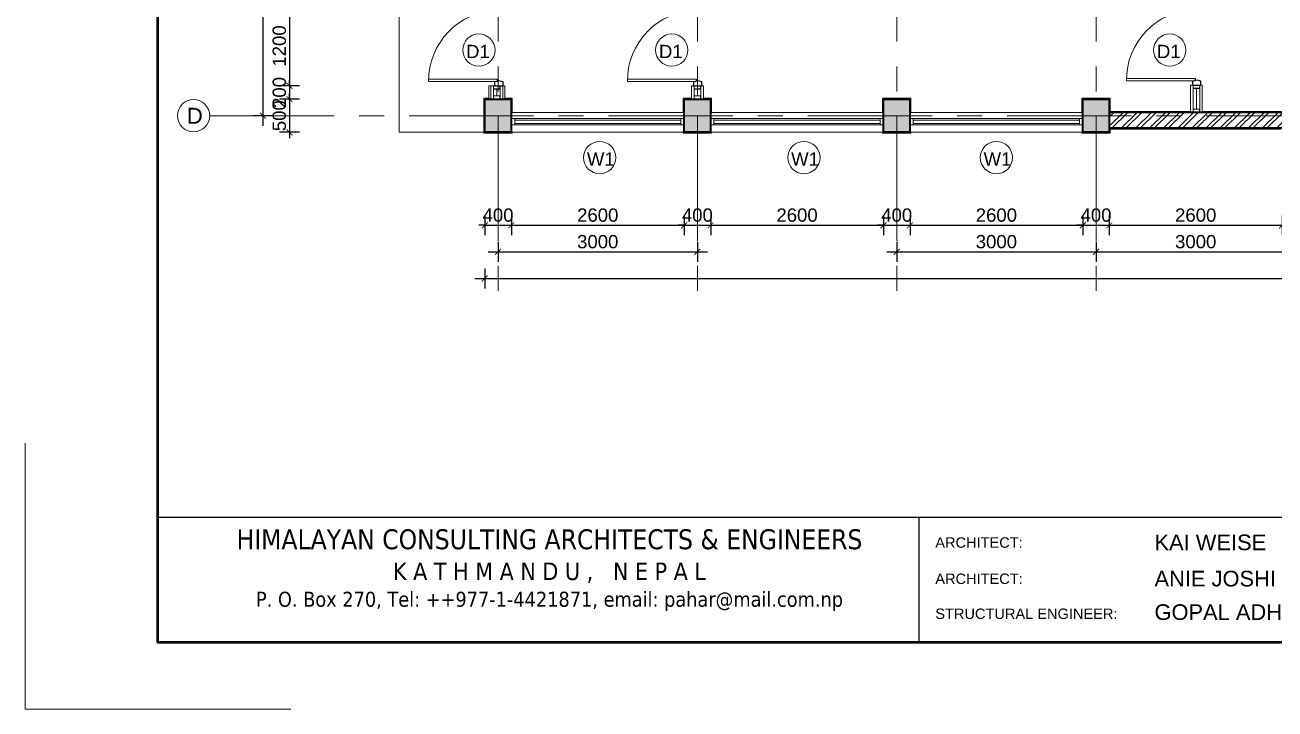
# Model space of a CAD drawing. Header units: inches. Extents: x 527934 to 2134587, y -408734 to 227304.
# Drawn here: x 1394942 to 1413755, y -168836 to -158539 of the extents above; entities that cross this region are included whole.
import ezdxf

# ---------------------------------------------------------------- set-up
doc = ezdxf.new("R2010")
doc.units = ezdxf.units.IN
doc.header["$MEASUREMENT"] = 0
doc.linetypes.add('CENTER', pattern=[2, 1.25, -0.25, 0.25, -0.25])
for name, color, linetype, lineweight in [('centre line', 1, 'CENTER', 9), ('dim', 253, 'Continuous', 9), ('door', 77, 'Continuous', 13), ('hatch', 250, 'Continuous', 5), ('hatch - general', 252, 'Continuous', 5), ('hatch 2', 251, 'Continuous', 5), ('metal', 40, 'Continuous', 18), ('partition wall', 5, 'Continuous', 20), ('plaster line', 253, 'Continuous', 5), ('plinth', 5, 'Continuous', 9), ('sill', 253, 'Continuous', 13), ('text', 7, 'Continuous', 13), ('TITLE THICK', 7, 'Continuous', 50), ('TITLE THIN', 7, 'Continuous', 25), ('wall - brick', 30, 'Continuous', 35), ('window', 1, 'Continuous', 15)]:
    doc.layers.add(name, color=color, linetype=linetype, lineweight=lineweight)
doc.layers.add('paper', color=4, linetype='Continuous', lineweight=0, plot=False)
doc.styles.get("Standard").update_dxf_attribs({"font": 'arial.ttf'})
doc.styles.add('style1', font='arial.ttf')
doc.linetypes.add('BATTING', pattern='A,0.0001,-0.1,[134,ltypeshp.shx,S=0.1,R=0,X=-0.1,Y=0],-0.2,[134,ltypeshp.shx,S=0.1,R=180,X=0.1,Y=0],-0.1', length=0.4001)
doc.dimstyles.new('dim 100', dxfattribs={"dimtxt": 200, "dimasz": 90, "dimexe": 150, "dimexo": 150, "dimgap": 50, "dimtad": 1, "dimdec": 0, "dimzin": 0, "dimdsep": 46, "dimtxsty": 'Standard', "dimblk": 'ARCHTICK', "dimcen": 100, "dimdle": 150, "dimazin": 0, "dimtfac": 1, "dimtdec": 0, "dimtix": 1, "dimtmove": 2, "dimatfit": 3, "dimfxl": 150, "dimfxlon": 1, "dimtolj": 1, "dimtzin": 0, "dimarcsym": 0})

# ---------------------------------------------------------------- blocks, each defined once
blk = doc.blocks.new('door 1')
at = {"layer": 'door', "lineweight": 25}
for p, q in [((1761262, -142071), (1761366, -142071)), ((1761262, -142124), (1761262, -142071)), ((1761333, -142134), (1761366, -142124)), ((1761366, -142124), (1761366, -142071)), ((1761262, -143019), (1761262, -143071)), ((1761262, -143071), (1761366, -143071)), ((1761296, -142990), (1761296, -143019)), ((1761333, -143009), (1761366, -143019)), ((1761366, -143019), (1761366, -143071))]:
    blk.add_line(p, q, dxfattribs=at)
at = {"layer": 'door'}
for p, q in [((1761262, -142124), (1761296, -142124)), ((1761296, -142124), (1761296, -142134)), ((1761333, -142134), (1761296, -142134)), ((1761296, -142990), (1760435, -142990)), ((1761296, -143019), (1760435, -143019)), ((1761333, -143009), (1761296, -143009))]:
    blk.add_line(p, q, dxfattribs=at)
blk.add_arc((1761320, -143009), 885, 91.5672, 180.6496, dxfattribs=at)
blk = doc.blocks.new('WINDOW 1')
at = {"layer": 'window'}
for p, q in [((2122082, -84476), (2124682, -84476)), ((2122082, -84576), (2124682, -84576)), ((2122132, -84476), (2122132, -84576)), ((2122132, -84501), (2124632, -84501)), ((2122132, -84551), (2124632, -84551))]:
    blk.add_line(p, q, dxfattribs=at)
at = {"layer": 'window', "ltscale": 400}
blk.add_line((2124632, -84576), (2124632, -84476), dxfattribs=at)
blk = doc.blocks.new('2X4')
at = {"layer": 'hatch 2'}
h = blk.add_hatch(dxfattribs=at)
h.set_pattern_fill('ANSI31', color=256, scale=20)
h.set_pattern_definition([(45, (0, 0), (-1.767766953, 1.767766953), [])])
h.paths.add_polyline_path([(5938822, -146997), (5938776, -146997, 0.414214), (5938774, -146999), (5938774, -147047), (5938777, -147047), (5938777, -147000), (5938821, -147000), (5938821, -147047), (5938824, -147047), (5938824, -146999, 0.414214)])
h.paths.add_polyline_path([(5938777, -147047), (5938774, -147047), (5938774, -147095, 0.414214), (5938776, -147097), (5938822, -147097, 0.414218), (5938824, -147095), (5938824, -147047), (5938821, -147047), (5938821, -147094), (5938777, -147094)])
at = {"layer": 'metal'}
blk.add_lwpolyline([(5938776, -147097), (5938822, -147097, 0.414214), (5938824, -147095), (5938824, -146999, 0.414214), (5938822, -146997), (5938776, -146997, 0.414214), (5938774, -146999), (5938774, -147095, 0.414214)], format="xyb", close=True, dxfattribs=at)
blk.add_lwpolyline([(5938777, -147094), (5938821, -147094), (5938821, -147000), (5938777, -147000)], close=True, dxfattribs=at)
blk = doc.blocks.new('_ArchTick')
at = {"color": 0, "linetype": 'ByBlock', "const_width": 0.15}
blk.add_lwpolyline([(-0.5, -0.5), (0.5, 0.5)], dxfattribs=at)
blk = doc.blocks.new('*D2975')
at = {"layer": 'Defpoints', "color": 0, "ltscale": 400}
for p in [(1401862, -160155), (1433262, -160155), (1433262, -162355)]:
    blk.add_point(p, dxfattribs=at)
at = {"layer": 'dim', "color": 0, "lineweight": -2, "ltscale": 400}
for p, q in [((1401712, -162355), (1433412, -162355)), ((1401862, -162205), (1401862, -162505)), ((1433262, -162205), (1433262, -162505))]:
    blk.add_line(p, q, dxfattribs=at)
at = {"layer": 'dim', "color": 0, "lineweight": -2, "ltscale": 400, "xscale": 90, "yscale": 90, "zscale": 90, "rotation": 180}
blk.add_blockref('_ArchTick', (1401862, -162355), dxfattribs=at)
at = {"layer": 'dim', "color": 0, "lineweight": -2, "ltscale": 400, "xscale": 90, "yscale": 90, "zscale": 90}
blk.add_blockref('_ArchTick', (1433262, -162355), dxfattribs=at)
at = {"layer": 'dim', "color": 0, "ltscale": 400, "insert": (1417562, -162202), "char_height": 200, "attachment_point": 5}
blk.add_mtext('\\A1;31400', dxfattribs=at)
blk = doc.blocks.new('*D2976')
at = {"layer": 'Defpoints', "color": 0, "ltscale": 400}
for p in [(1402062, -160155), (1405062, -160155), (1405062, -161955)]:
    blk.add_point(p, dxfattribs=at)
at = {"layer": 'dim', "color": 0, "lineweight": -2, "ltscale": 400}
for p, q in [((1401912, -161955), (1405212, -161955)), ((1402062, -161805), (1402062, -162105)), ((1405062, -161805), (1405062, -162105))]:
    blk.add_line(p, q, dxfattribs=at)
at = {"layer": 'dim', "color": 0, "lineweight": -2, "ltscale": 400, "xscale": 90, "yscale": 90, "zscale": 90, "rotation": 180}
blk.add_blockref('_ArchTick', (1402062, -161955), dxfattribs=at)
at = {"layer": 'dim', "color": 0, "lineweight": -2, "ltscale": 400, "xscale": 90, "yscale": 90, "zscale": 90}
blk.add_blockref('_ArchTick', (1405062, -161955), dxfattribs=at)
at = {"layer": 'dim', "color": 0, "ltscale": 400, "insert": (1403562, -161802), "char_height": 200, "attachment_point": 5}
blk.add_mtext('\\A1;3000', dxfattribs=at)
blk = doc.blocks.new('*D2977')
at = {"layer": 'Defpoints', "color": 0, "ltscale": 400}
for p in [(1408062, -160155), (1411062, -160155), (1411062, -161955)]:
    blk.add_point(p, dxfattribs=at)
at = {"layer": 'dim', "color": 0, "lineweight": -2, "ltscale": 400}
for p, q in [((1407912, -161955), (1411212, -161955)), ((1408062, -161805), (1408062, -162105)), ((1411062, -161805), (1411062, -162105))]:
    blk.add_line(p, q, dxfattribs=at)
at = {"layer": 'dim', "color": 0, "lineweight": -2, "ltscale": 400, "xscale": 90, "yscale": 90, "zscale": 90, "rotation": 180}
blk.add_blockref('_ArchTick', (1408062, -161955), dxfattribs=at)
at = {"layer": 'dim', "color": 0, "lineweight": -2, "ltscale": 400, "xscale": 90, "yscale": 90, "zscale": 90}
blk.add_blockref('_ArchTick', (1411062, -161955), dxfattribs=at)
at = {"layer": 'dim', "color": 0, "ltscale": 400, "insert": (1409562, -161802), "char_height": 200, "attachment_point": 5}
blk.add_mtext('\\A1;3000', dxfattribs=at)
blk = doc.blocks.new('*D2978')
at = {"layer": 'Defpoints', "color": 0, "ltscale": 400}
for p in [(1411062, -160155), (1414062, -160155), (1414062, -161955)]:
    blk.add_point(p, dxfattribs=at)
at = {"layer": 'dim', "color": 0, "lineweight": -2, "ltscale": 400}
for p, q in [((1410912, -161955), (1414212, -161955)), ((1411062, -161805), (1411062, -162105)), ((1414062, -161805), (1414062, -162105))]:
    blk.add_line(p, q, dxfattribs=at)
at = {"layer": 'dim', "color": 0, "lineweight": -2, "ltscale": 400, "xscale": 90, "yscale": 90, "zscale": 90, "rotation": 180}
blk.add_blockref('_ArchTick', (1411062, -161955), dxfattribs=at)
at = {"layer": 'dim', "color": 0, "lineweight": -2, "ltscale": 400, "xscale": 90, "yscale": 90, "zscale": 90}
blk.add_blockref('_ArchTick', (1414062, -161955), dxfattribs=at)
at = {"layer": 'dim', "color": 0, "ltscale": 400, "insert": (1412562, -161802), "char_height": 200, "attachment_point": 5}
blk.add_mtext('\\A1;3000', dxfattribs=at)
blk = doc.blocks.new('*D2985')
at = {"layer": 'Defpoints', "color": 0, "ltscale": 400}
for p in [(1401862, -160155), (1402262, -160155), (1402262, -161555)]:
    blk.add_point(p, dxfattribs=at)
at = {"layer": 'dim', "color": 0, "lineweight": -2, "ltscale": 400}
for p, q in [((1401862, -161405), (1401862, -161705)), ((1402262, -161405), (1402262, -161705)), ((1401862, -161555), (1401772, -161555)), ((1401862, -161555), (1402262, -161555)), ((1402262, -161555), (1402352, -161555))]:
    blk.add_line(p, q, dxfattribs=at)
at = {"layer": 'dim', "color": 0, "lineweight": -2, "ltscale": 400, "xscale": 90, "yscale": 90, "zscale": 90}
blk.add_blockref('_ArchTick', (1401862, -161555), dxfattribs=at)
at = {"layer": 'dim', "color": 0, "lineweight": -2, "ltscale": 400, "xscale": 90, "yscale": 90, "zscale": 90, "rotation": 180}
blk.add_blockref('_ArchTick', (1402262, -161555), dxfattribs=at)
at = {"layer": 'dim', "color": 0, "ltscale": 400, "insert": (1402062, -161402), "char_height": 200, "attachment_point": 5}
blk.add_mtext('\\A1;400', dxfattribs=at)
blk = doc.blocks.new('*D2986')
at = {"layer": 'Defpoints', "color": 0, "ltscale": 400}
for p in [(1402262, -160155), (1404862, -160155), (1404862, -161555)]:
    blk.add_point(p, dxfattribs=at)
at = {"layer": 'dim', "color": 0, "lineweight": -2, "ltscale": 400}
for p, q in [((1402262, -161405), (1402262, -161705)), ((1404862, -161405), (1404862, -161705)), ((1402112, -161555), (1405012, -161555))]:
    blk.add_line(p, q, dxfattribs=at)
at = {"layer": 'dim', "color": 0, "lineweight": -2, "ltscale": 400, "xscale": 90, "yscale": 90, "zscale": 90, "rotation": 180}
blk.add_blockref('_ArchTick', (1402262, -161555), dxfattribs=at)
at = {"layer": 'dim', "color": 0, "lineweight": -2, "ltscale": 400, "xscale": 90, "yscale": 90, "zscale": 90}
blk.add_blockref('_ArchTick', (1404862, -161555), dxfattribs=at)
at = {"layer": 'dim', "color": 0, "ltscale": 400, "insert": (1403562, -161402), "char_height": 200, "attachment_point": 5}
blk.add_mtext('\\A1;2600', dxfattribs=at)
blk = doc.blocks.new('*D2987')
at = {"layer": 'Defpoints', "color": 0, "ltscale": 400}
for p in [(1404862, -160155), (1405262, -160155), (1405262, -161555)]:
    blk.add_point(p, dxfattribs=at)
at = {"layer": 'dim', "color": 0, "lineweight": -2, "ltscale": 400}
for p, q in [((1404862, -161405), (1404862, -161705)), ((1405262, -161405), (1405262, -161705)), ((1404862, -161555), (1404772, -161555)), ((1404862, -161555), (1405262, -161555)), ((1405262, -161555), (1405352, -161555))]:
    blk.add_line(p, q, dxfattribs=at)
at = {"layer": 'dim', "color": 0, "lineweight": -2, "ltscale": 400, "xscale": 90, "yscale": 90, "zscale": 90}
blk.add_blockref('_ArchTick', (1404862, -161555), dxfattribs=at)
at = {"layer": 'dim', "color": 0, "lineweight": -2, "ltscale": 400, "xscale": 90, "yscale": 90, "zscale": 90, "rotation": 180}
blk.add_blockref('_ArchTick', (1405262, -161555), dxfattribs=at)
at = {"layer": 'dim', "color": 0, "ltscale": 400, "insert": (1405062, -161402), "char_height": 200, "attachment_point": 5}
blk.add_mtext('\\A1;400', dxfattribs=at)
blk = doc.blocks.new('*D2988')
at = {"layer": 'Defpoints', "color": 0, "ltscale": 400}
for p in [(1405262, -160155), (1407862, -160155), (1407862, -161555)]:
    blk.add_point(p, dxfattribs=at)
at = {"layer": 'dim', "color": 0, "lineweight": -2, "ltscale": 400}
for p, q in [((1405262, -161405), (1405262, -161705)), ((1407862, -161405), (1407862, -161705)), ((1405112, -161555), (1408012, -161555))]:
    blk.add_line(p, q, dxfattribs=at)
at = {"layer": 'dim', "color": 0, "lineweight": -2, "ltscale": 400, "xscale": 90, "yscale": 90, "zscale": 90, "rotation": 180}
blk.add_blockref('_ArchTick', (1405262, -161555), dxfattribs=at)
at = {"layer": 'dim', "color": 0, "lineweight": -2, "ltscale": 400, "xscale": 90, "yscale": 90, "zscale": 90}
blk.add_blockref('_ArchTick', (1407862, -161555), dxfattribs=at)
at = {"layer": 'dim', "color": 0, "ltscale": 400, "insert": (1406562, -161402), "char_height": 200, "attachment_point": 5}
blk.add_mtext('\\A1;2600', dxfattribs=at)
blk = doc.blocks.new('*D2989')
at = {"layer": 'Defpoints', "color": 0, "ltscale": 400}
for p in [(1407862, -160155), (1408262, -160155), (1408262, -161555)]:
    blk.add_point(p, dxfattribs=at)
at = {"layer": 'dim', "color": 0, "lineweight": -2, "ltscale": 400}
for p, q in [((1407862, -161405), (1407862, -161705)), ((1408262, -161405), (1408262, -161705)), ((1407862, -161555), (1407772, -161555)), ((1407862, -161555), (1408262, -161555)), ((1408262, -161555), (1408352, -161555))]:
    blk.add_line(p, q, dxfattribs=at)
at = {"layer": 'dim', "color": 0, "lineweight": -2, "ltscale": 400, "xscale": 90, "yscale": 90, "zscale": 90}
blk.add_blockref('_ArchTick', (1407862, -161555), dxfattribs=at)
at = {"layer": 'dim', "color": 0, "lineweight": -2, "ltscale": 400, "xscale": 90, "yscale": 90, "zscale": 90, "rotation": 180}
blk.add_blockref('_ArchTick', (1408262, -161555), dxfattribs=at)
at = {"layer": 'dim', "color": 0, "ltscale": 400, "insert": (1408062, -161402), "char_height": 200, "attachment_point": 5}
blk.add_mtext('\\A1;400', dxfattribs=at)
blk = doc.blocks.new('*D2990')
at = {"layer": 'Defpoints', "color": 0, "ltscale": 400}
for p in [(1408262, -160155), (1410862, -160155), (1410862, -161555)]:
    blk.add_point(p, dxfattribs=at)
at = {"layer": 'dim', "color": 0, "lineweight": -2, "ltscale": 400}
for p, q in [((1408262, -161405), (1408262, -161705)), ((1410862, -161405), (1410862, -161705)), ((1408112, -161555), (1411012, -161555))]:
    blk.add_line(p, q, dxfattribs=at)
at = {"layer": 'dim', "color": 0, "lineweight": -2, "ltscale": 400, "xscale": 90, "yscale": 90, "zscale": 90, "rotation": 180}
blk.add_blockref('_ArchTick', (1408262, -161555), dxfattribs=at)
at = {"layer": 'dim', "color": 0, "lineweight": -2, "ltscale": 400, "xscale": 90, "yscale": 90, "zscale": 90}
blk.add_blockref('_ArchTick', (1410862, -161555), dxfattribs=at)
at = {"layer": 'dim', "color": 0, "ltscale": 400, "insert": (1409562, -161402), "char_height": 200, "attachment_point": 5}
blk.add_mtext('\\A1;2600', dxfattribs=at)
blk = doc.blocks.new('*D2991')
at = {"layer": 'Defpoints', "color": 0, "ltscale": 400}
for p in [(1410862, -160155), (1411262, -160155), (1411262, -161555)]:
    blk.add_point(p, dxfattribs=at)
at = {"layer": 'dim', "color": 0, "lineweight": -2, "ltscale": 400}
for p, q in [((1410862, -161405), (1410862, -161705)), ((1411262, -161405), (1411262, -161705)), ((1410862, -161555), (1410772, -161555)), ((1410862, -161555), (1411262, -161555)), ((1411262, -161555), (1411352, -161555))]:
    blk.add_line(p, q, dxfattribs=at)
at = {"layer": 'dim', "color": 0, "lineweight": -2, "ltscale": 400, "xscale": 90, "yscale": 90, "zscale": 90}
blk.add_blockref('_ArchTick', (1410862, -161555), dxfattribs=at)
at = {"layer": 'dim', "color": 0, "lineweight": -2, "ltscale": 400, "xscale": 90, "yscale": 90, "zscale": 90, "rotation": 180}
blk.add_blockref('_ArchTick', (1411262, -161555), dxfattribs=at)
at = {"layer": 'dim', "color": 0, "ltscale": 400, "insert": (1411062, -161402), "char_height": 200, "attachment_point": 5}
blk.add_mtext('\\A1;400', dxfattribs=at)
blk = doc.blocks.new('*D2992')
at = {"layer": 'Defpoints', "color": 0, "ltscale": 400}
for p in [(1411262, -160155), (1413862, -160155), (1413862, -161555)]:
    blk.add_point(p, dxfattribs=at)
at = {"layer": 'dim', "color": 0, "lineweight": -2, "ltscale": 400}
for p, q in [((1411262, -161405), (1411262, -161705)), ((1413862, -161405), (1413862, -161705)), ((1411112, -161555), (1414012, -161555))]:
    blk.add_line(p, q, dxfattribs=at)
at = {"layer": 'dim', "color": 0, "lineweight": -2, "ltscale": 400, "xscale": 90, "yscale": 90, "zscale": 90, "rotation": 180}
blk.add_blockref('_ArchTick', (1411262, -161555), dxfattribs=at)
at = {"layer": 'dim', "color": 0, "lineweight": -2, "ltscale": 400, "xscale": 90, "yscale": 90, "zscale": 90}
blk.add_blockref('_ArchTick', (1413862, -161555), dxfattribs=at)
at = {"layer": 'dim', "color": 0, "ltscale": 400, "insert": (1412562, -161402), "char_height": 200, "attachment_point": 5}
blk.add_mtext('\\A1;2600', dxfattribs=at)
blk = doc.blocks.new('*D3022')
at = {"layer": 'Defpoints', "color": 0, "ltscale": 400}
for p in [(1401862, -154505), (1398522, -159905), (1401862, -159905)]:
    blk.add_point(p, dxfattribs=at)
at = {"layer": 'dim', "color": 0, "lineweight": -2, "ltscale": 400}
for p, q in [((1398522, -154355), (1398522, -160055)), ((1398672, -154505), (1398372, -154505)), ((1398672, -159905), (1398372, -159905))]:
    blk.add_line(p, q, dxfattribs=at)
at = {"layer": 'dim', "color": 0, "lineweight": -2, "ltscale": 400, "xscale": 90, "yscale": 90, "zscale": 90}
for p, rotation in [((1398522, -154505), 90), ((1398522, -159905), 270)]:
    blk.add_blockref('_ArchTick', p, dxfattribs=dict(at, rotation=rotation))
at = {"layer": 'dim', "color": 0, "ltscale": 400, "insert": (1398370, -157205), "char_height": 200, "attachment_point": 5, "rotation": 90}
blk.add_mtext('\\A1;5400', dxfattribs=at)
blk = doc.blocks.new('*D2315')
at = {"layer": 'Defpoints', "color": 0, "ltscale": 400}
for p in [(1401922, -158255), (1398922, -159455), (1401922, -159455)]:
    blk.add_point(p, dxfattribs=at)
at = {"layer": 'dim', "color": 0, "lineweight": -2, "ltscale": 400}
for p, q in [((1398922, -158105), (1398922, -159605)), ((1399072, -158255), (1398772, -158255)), ((1399072, -159455), (1398772, -159455))]:
    blk.add_line(p, q, dxfattribs=at)
at = {"layer": 'dim', "color": 0, "lineweight": -2, "ltscale": 400, "xscale": 90, "yscale": 90, "zscale": 90}
for p, rotation in [((1398922, -158255), 90), ((1398922, -159455), 270)]:
    blk.add_blockref('_ArchTick', p, dxfattribs=dict(at, rotation=rotation))
at = {"layer": 'dim', "color": 0, "ltscale": 400, "insert": (1398770, -158855), "char_height": 200, "attachment_point": 5, "rotation": 90}
blk.add_mtext('\\A1;1200', dxfattribs=at)
blk = doc.blocks.new('*D2316')
at = {"layer": 'Defpoints', "color": 0, "ltscale": 400}
for p in [(1401922, -159455), (1398922, -159655), (1401922, -159655)]:
    blk.add_point(p, dxfattribs=at)
at = {"layer": 'dim', "color": 0, "lineweight": -2, "ltscale": 400}
for p, q in [((1399072, -159455), (1398772, -159455)), ((1398922, -159455), (1398922, -159365)), ((1398922, -159455), (1398922, -159655)), ((1399072, -159655), (1398772, -159655)), ((1398922, -159655), (1398922, -159745))]:
    blk.add_line(p, q, dxfattribs=at)
at = {"layer": 'dim', "color": 0, "lineweight": -2, "ltscale": 400, "xscale": 90, "yscale": 90, "zscale": 90}
for p, rotation in [((1398922, -159455), 270), ((1398922, -159655), 90)]:
    blk.add_blockref('_ArchTick', p, dxfattribs=dict(at, rotation=rotation))
at = {"layer": 'dim', "color": 0, "ltscale": 400, "insert": (1398770, -159555), "char_height": 200, "attachment_point": 5, "rotation": 90}
blk.add_mtext('\\A1;200', dxfattribs=at)
blk = doc.blocks.new('*D2317')
at = {"layer": 'Defpoints', "color": 0, "ltscale": 400}
for p in [(1401922, -159655), (1398922, -160155), (1401862, -160155)]:
    blk.add_point(p, dxfattribs=at)
at = {"layer": 'dim', "color": 0, "lineweight": -2, "ltscale": 400}
for p, q in [((1399072, -159655), (1398772, -159655)), ((1398922, -159655), (1398922, -159565)), ((1398922, -159655), (1398922, -160155)), ((1399072, -160155), (1398772, -160155)), ((1398922, -160155), (1398922, -160245))]:
    blk.add_line(p, q, dxfattribs=at)
at = {"layer": 'dim', "color": 0, "lineweight": -2, "ltscale": 400, "xscale": 90, "yscale": 90, "zscale": 90}
for p, rotation in [((1398922, -159655), 270), ((1398922, -160155), 90)]:
    blk.add_blockref('_ArchTick', p, dxfattribs=dict(at, rotation=rotation))
at = {"layer": 'dim', "color": 0, "ltscale": 400, "insert": (1398770, -159905), "char_height": 200, "attachment_point": 5, "rotation": 90}
blk.add_mtext('\\A1;500', dxfattribs=at)

msp = doc.modelspace()

# ---------------------------------------------------------------- hatches: boundary and pattern name
at = {"layer": 'hatch', "ltscale": 400}
h = msp.add_hatch(dxfattribs=at)
h.set_pattern_fill('ANSI32', color=256, scale=400)
h.set_pattern_definition([(45, (-719819.97, 17276.17), (-106.066017, 106.066017), []), (45, (-719749.25, 17276.17), (-106.066017, 106.066017), [])])
h.paths.add_polyline_path([(1413861.7, -160094.6), (1413861.7, -159904.6), (1411261.7, -159904.6), (1411261.7, -160094.6)])
h.paths.add_polyline_path([(1413861.7, -159904.6), (1413861.7, -159854.6), (1411261.7, -159854.6), (1411261.7, -159904.6)])
at = {"layer": 'hatch - general'}
h = msp.add_hatch(dxfattribs=at)
h.set_pattern_fill('AR-CONC', color=256, scale=15)
h.set_pattern_definition([(50, (-719819.97, -60048.64), (107.5890274, -9.4128202), [11.25, -123.75]), (355, (-719819.97, -60048.64), (-20.8127, 112.82882), [9, -99]), (100.4514445, (-719811, -60049.42), (86.776327, 103.4159986), [9.561029, -105.171317]), (46.1842, (-719819.97, -60018.64), (160.0862, -24.827892), [16.875, -185.625]), (96.6356355, (-719806.63, -60020.7), (140.199292, 146.11779), [14.341551, -157.757064]), (351.184164, (-719819.97, -60018.64), (140.199292, 146.11779), [13.5, -148.5]), (21, (-719804.97, -60026.14), (89.5360578, -60.3928336), [11.25, -123.75]), (326, (-719804.97, -60026.14), (36.4973, 108.772507), [9, -99]), (71.451445, (-719797.5, -60031.17), (126.0333565, 48.379673), [9.5610285, -105.171317]), (37.5, (-719819.966, -60048.636), (1.8239783, 49.9340781), [0, -97.8, 0, -100.5, 0, -99.375]), (7.5, (-719819.966, -60048.636), (39.4604306, 59.1617568), [0, -57.3, 0, -95.55, 0, -37.875]), (327.5, (-719853.416, -60048.636), (80.0733654, -3.38323076), [0, -37.5, 0, -117, 0, -155.25]), (317.5, (-719868.416, -60048.636), (87.4779254, 15.0157473), [0, -48.75, 0, -77.7, 0, -110.25])])
h.paths.add_polyline_path([(1402061.7, -159654.6), (1401861.7, -159654.6), (1401861.7, -159904.6), (1402061.7, -159904.6)])
h.paths.add_polyline_path([(1402261.7, -159654.6), (1402061.7, -159654.6), (1402061.7, -159904.6), (1402261.7, -159904.6)])
h.paths.add_polyline_path([(1402261.7, -159904.6), (1402061.7, -159904.6), (1402061.7, -160154.6), (1402261.7, -160154.6)])
h.paths.add_polyline_path([(1402061.7, -159904.6), (1401861.7, -159904.6), (1401861.7, -160154.6), (1402061.7, -160154.6)])
h.paths.add_polyline_path([(1405061.7, -159654.6), (1404861.7, -159654.6), (1404861.7, -159904.6), (1405061.7, -159904.6)])
h.paths.add_polyline_path([(1405261.7, -159654.6), (1405061.7, -159654.6), (1405061.7, -159904.6), (1405261.7, -159904.6)])
h.paths.add_polyline_path([(1405261.7, -159904.6), (1405061.7, -159904.6), (1405061.7, -160154.6), (1405261.7, -160154.6)])
h.paths.add_polyline_path([(1405061.7, -159904.6), (1404861.7, -159904.6), (1404861.7, -160154.6), (1405061.7, -160154.6)])
h.paths.add_polyline_path([(1408061.7, -159654.6), (1407861.7, -159654.6), (1407861.7, -159904.6), (1408061.7, -159904.6)])
h.paths.add_polyline_path([(1408261.7, -159654.6), (1408061.7, -159654.6), (1408061.7, -159904.6), (1408261.7, -159904.6)])
h.paths.add_polyline_path([(1408261.7, -159904.6), (1408061.7, -159904.6), (1408061.7, -160154.6), (1408261.7, -160154.6)])
h.paths.add_polyline_path([(1408061.7, -159904.6), (1407861.7, -159904.6), (1407861.7, -160154.6), (1408061.7, -160154.6)])
h.paths.add_polyline_path([(1411061.7, -159904.6), (1410861.7, -159904.6), (1410861.7, -160154.6), (1411061.7, -160154.6)])
h.paths.add_polyline_path([(1411261.7, -159904.6), (1411061.7, -159904.6), (1411061.7, -160154.6), (1411261.7, -160154.6)])
h.paths.add_polyline_path([(1411261.7, -159654.6), (1411061.7, -159654.6), (1411061.7, -159904.6), (1411261.7, -159904.6)])
h.paths.add_polyline_path([(1411061.7, -159654.6), (1410861.7, -159654.6), (1410861.7, -159904.6), (1411061.7, -159904.6)])
h.paths.add_polyline_path([(1414261.7, -159904.6), (1414061.7, -159904.6), (1414061.7, -160154.6), (1414261.7, -160154.6)])
h.paths.add_polyline_path([(1414061.7, -159904.6), (1413861.7, -159904.6), (1413861.7, -160154.6), (1414061.7, -160154.6)])
h.paths.add_polyline_path([(1414261.7, -159654.6), (1414061.7, -159654.6), (1414061.7, -159904.6), (1414261.7, -159904.6)])
h.paths.add_polyline_path([(1414061.7, -159654.6), (1413861.7, -159654.6), (1413861.7, -159904.6), (1414061.7, -159904.6)])
h.paths.add_polyline_path([(1417261.7, -159904.6), (1417061.7, -159904.6), (1417061.7, -160154.6), (1417261.7, -160154.6)])
h.paths.add_polyline_path([(1417261.7, -159654.6), (1417061.7, -159654.6), (1417061.7, -159904.6), (1417261.7, -159904.6)])
h.paths.add_polyline_path([(1417061.7, -159654.6), (1416861.7, -159654.6), (1416861.7, -159904.6), (1417061.7, -159904.6)])
h.paths.add_polyline_path([(1417061.7, -159904.6), (1416861.7, -159904.6), (1416861.7, -160154.6), (1417061.7, -160154.6)])
h.paths.add_polyline_path([(1420061.7, -159904.6), (1419861.7, -159904.6), (1419861.7, -160154.6), (1420061.7, -160154.6)])
h.paths.add_polyline_path([(1420061.7, -159654.6), (1419861.7, -159654.6), (1419861.7, -159904.6), (1420061.7, -159904.6)])
h.paths.add_polyline_path([(1420261.7, -159654.6), (1420061.7, -159654.6), (1420061.7, -159904.6), (1420261.7, -159904.6)])
h.paths.add_polyline_path([(1420261.7, -159904.6), (1420061.7, -159904.6), (1420061.7, -160154.6), (1420261.7, -160154.6)])
h.paths.add_polyline_path([(1423061.7, -159654.6), (1422861.7, -159654.6), (1422861.7, -159904.6), (1423061.7, -159904.6)])
h.paths.add_polyline_path([(1423261.7, -159654.6), (1423061.7, -159654.6), (1423061.7, -159904.6), (1423261.7, -159904.6)])
h.paths.add_polyline_path([(1423261.7, -159904.6), (1423061.7, -159904.6), (1423061.7, -160154.6), (1423261.7, -160154.6)])
h.paths.add_polyline_path([(1423061.7, -159904.6), (1422861.7, -159904.6), (1422861.7, -160154.6), (1423061.7, -160154.6)])
h.paths.add_polyline_path([(1427261.7, -159904.6), (1427061.7, -159904.6), (1427061.7, -160154.6), (1427261.7, -160154.6)])
h.paths.add_polyline_path([(1427261.7, -159654.6), (1427061.7, -159654.6), (1427061.7, -159904.6), (1427261.7, -159904.6)])
h.paths.add_polyline_path([(1427061.7, -159654.6), (1426861.7, -159654.6), (1426861.7, -159904.6), (1427061.7, -159904.6)])
h.paths.add_polyline_path([(1427061.7, -159904.6), (1426861.7, -159904.6), (1426861.7, -160154.6), (1427061.7, -160154.6)])
h.paths.add_polyline_path([(1430261.7, -159904.6), (1430061.7, -159904.6), (1430061.7, -160154.6), (1430261.7, -160154.6)])
h.paths.add_polyline_path([(1430261.7, -159654.6), (1430061.7, -159654.6), (1430061.7, -159904.6), (1430261.7, -159904.6)])
h.paths.add_polyline_path([(1430061.7, -159654.6), (1429861.7, -159654.6), (1429861.7, -159904.6), (1430061.7, -159904.6)])
h.paths.add_polyline_path([(1430061.7, -159904.6), (1429861.7, -159904.6), (1429861.7, -160154.6), (1430061.7, -160154.6)])
h.paths.add_polyline_path([(1433261.7, -159904.6), (1433061.7, -159904.6), (1433061.7, -160154.6), (1433261.7, -160154.6)])
h.paths.add_polyline_path([(1433261.7, -159654.6), (1433061.7, -159654.6), (1433061.7, -159904.6), (1433261.7, -159904.6)])
h.paths.add_polyline_path([(1433061.7, -159654.6), (1432861.7, -159654.6), (1432861.7, -159904.6), (1433061.7, -159904.6)])
h.paths.add_polyline_path([(1433061.7, -159904.6), (1432861.7, -159904.6), (1432861.7, -160154.6), (1433061.7, -160154.6)])
h.paths.add_polyline_path([(1433261.7, -154254.6), (1433061.7, -154254.6), (1433061.7, -154504.6), (1433261.7, -154504.6)])
h.paths.add_polyline_path([(1433261.7, -154504.6), (1433061.7, -154504.6), (1433061.7, -154754.6), (1433261.7, -154754.6)])
h.paths.add_polyline_path([(1433061.7, -154504.6), (1432861.7, -154504.6), (1432861.7, -154754.6), (1433061.7, -154754.6)])
h.paths.add_polyline_path([(1433061.7, -154254.6), (1432861.7, -154254.6), (1432861.7, -154504.6), (1433061.7, -154504.6)])
h.paths.add_polyline_path([(1430061.7, -154254.6), (1429861.7, -154254.6), (1429861.7, -154504.6), (1430061.7, -154504.6)])
h.paths.add_polyline_path([(1430061.7, -154504.6), (1429861.7, -154504.6), (1429861.7, -154754.6), (1430061.7, -154754.6)])
h.paths.add_polyline_path([(1430261.7, -154254.6), (1430061.7, -154254.6), (1430061.7, -154504.6), (1430261.7, -154504.6)])
h.paths.add_polyline_path([(1430261.7, -154504.6), (1430061.7, -154504.6), (1430061.7, -154754.6), (1430261.7, -154754.6)])
h.paths.add_polyline_path([(1427061.7, -154254.6), (1426861.7, -154254.6), (1426861.7, -154504.6), (1427061.7, -154504.6)])
h.paths.add_polyline_path([(1427261.7, -154254.6), (1427061.7, -154254.6), (1427061.7, -154504.6), (1427261.7, -154504.6)])
h.paths.add_polyline_path([(1427261.7, -154504.6), (1427061.7, -154504.6), (1427061.7, -154754.6), (1427261.7, -154754.6)])
h.paths.add_polyline_path([(1427061.7, -154504.6), (1426861.7, -154504.6), (1426861.7, -154754.6), (1427061.7, -154754.6)])
h.paths.add_polyline_path([(1423061.7, -154254.6), (1422861.7, -154254.6), (1422861.7, -154504.6), (1423061.7, -154504.6)])
h.paths.add_polyline_path([(1423261.7, -154254.6), (1423061.7, -154254.6), (1423061.7, -154504.6), (1423261.7, -154504.6)])
h.paths.add_polyline_path([(1423261.7, -154504.6), (1423061.7, -154504.6), (1423061.7, -154754.6), (1423261.7, -154754.6)])
h.paths.add_polyline_path([(1423061.7, -154504.6), (1422861.7, -154504.6), (1422861.7, -154754.6), (1423061.7, -154754.6)])
h.paths.add_polyline_path([(1420261.7, -154254.6), (1420061.7, -154254.6), (1420061.7, -154504.6), (1420261.7, -154504.6)])
h.paths.add_polyline_path([(1420061.7, -154254.6), (1419861.7, -154254.6), (1419861.7, -154504.6), (1420061.7, -154504.6)])
h.paths.add_polyline_path([(1420061.7, -154504.6), (1419861.7, -154504.6), (1419861.7, -154754.6), (1420061.7, -154754.6)])
h.paths.add_polyline_path([(1420261.7, -154504.6), (1420061.7, -154504.6), (1420061.7, -154754.6), (1420261.7, -154754.6)])
h.paths.add_polyline_path([(1417711, -148001.9), (1419631.2, -148001.9), (1419631.2, -146878.3), (1417711, -146878.3)], flags=9)
h.paths.add_polyline_path([(1413952.3, -148001.9), (1415894.5, -148001.9), (1415894.5, -146878.3), (1413952.3, -146878.3)], flags=9)
h.paths.add_polyline_path([(1409376.8, -148001.9), (1411366.8, -148001.9), (1411366.8, -146878.3), (1409376.8, -146878.3)], flags=9)
h.paths.add_polyline_path([(1403570.3, -147998), (1405793.6, -147998), (1405793.6, -146874.4), (1403570.3, -146874.4)], flags=9)
h.paths.add_polyline_path([(1403329.1, -146164.3), (1403330.6, -146164.3), (1403330.6, -146163.5), (1403329.1, -146163.5)], flags=9)
h.paths.add_polyline_path([(1402851.6, -146533.8), (1402853.1, -146533.8), (1402853.1, -146533), (1402851.6, -146533)], flags=9)

# ---------------------------------------------------------------- linework, layer by layer
at = {"layer": 'centre line', "ltscale": 1500}
for p, q in [((1402061.7, -141914.6), (1402061.7, -162754.6)), ((1405061.7, -141914.5), (1405061.7, -162754.6)), ((1408061.7, -141914.5), (1408061.7, -162754.6)), ((1411061.7, -141914.5), (1411061.7, -162754.6)), ((1397722, -159904.6), (1435881.7, -159904.6))]:
    msp.add_line(p, q, dxfattribs=at)
at = {"layer": 'dim'}
for centre in [(1401773.6, -158916.7), (1404676.5, -158916.7), (1412170.9, -158916.7), (1397479.1, -159904.6), (1403591.6, -160535.6), (1406665.6, -160535.6), (1409562.5, -160535.6)]:
    msp.add_circle(centre, 242.9, dxfattribs=at)
at = {"layer": 'hatch', "linetype": 'BATTING', "ltscale": 80}
for p, q in [((1402041.7, -159504.6), (1402041.7, -159604.6)), ((1405061.7, -159504.6), (1405061.7, -159604.6)), ((1412571.7, -159804.6), (1412571.7, -159494.8))]:
    msp.add_line(p, q, dxfattribs=at)
at = {"layer": 'paper'}
msp.add_lwpolyline([(1398942.1, -168836), (1394942.1, -168836), (1394942.1, -164836)], dxfattribs=at)
at = {"layer": 'partition wall'}
for p, q in [((1401951.7, -159454.6), (1402131.7, -159454.6)), ((1401951.7, -159454.6), (1401951.7, -159654.6)), ((1401991.7, -159454.6), (1401991.7, -159654.6)), ((1402091.7, -159454.6), (1402091.7, -159654.6)), ((1402131.7, -159454.6), (1402131.7, -159654.6)), ((1404971.7, -159654.6), (1404971.7, -159454.6)), ((1405011.7, -159654.6), (1405011.7, -159454.6)), ((1405111.7, -159654.6), (1405111.7, -159454.6)), ((1405151.7, -159654.6), (1405151.7, -159454.6))]:
    msp.add_line(p, q, dxfattribs=at)
at = {"layer": 'partition wall', "ltscale": 400}
for p, q in [((1405151.7, -159454.6), (1404971.7, -159454.6)), ((1412661.7, -159444.6), (1412481.7, -159444.6)), ((1412481.7, -159444.8), (1412481.7, -159854.6)), ((1412521.7, -159444.6), (1412521.7, -159854.6)), ((1412621.7, -159444.6), (1412621.7, -159854.6)), ((1412661.7, -159444.8), (1412661.7, -159854.6))]:
    msp.add_line(p, q, dxfattribs=at)
at = {"layer": 'plaster line', "ltscale": 400}
for p, q in [((1411273.7, -159842.6), (1412481.7, -159842.6)), ((1411273.7, -160106.6), (1413849.7, -160106.6))]:
    msp.add_line(p, q, dxfattribs=at)
for points in [[(1402273.7, -160154.6), (1402273.7, -160166.6), (1401849.7, -160166.6), (1401849.7, -159642.6), (1401921.7, -159642.6)], [(1402161.7, -159642.6), (1402273.7, -159642.6), (1402273.7, -159854.6)], [(1404849.7, -159854.6), (1404849.7, -159642.6), (1404971.7, -159642.6)], [(1405151.7, -159642.6), (1405273.7, -159642.6), (1405273.7, -159854.6)], [(1407849.7, -159854.6), (1407849.7, -159642.6), (1408061.7, -159642.6)], [(1408061.7, -159642.6), (1408273.7, -159642.6), (1408273.7, -159854.6)], [(1410849.7, -159854.6), (1410849.7, -159642.6), (1411273.7, -159642.6), (1411273.7, -159842.6)], [(1405273.7, -160154.6), (1405273.7, -160166.6), (1404849.7, -160166.6), (1404849.7, -160154.6)], [(1408273.7, -160154.6), (1408273.7, -160166.6), (1407849.7, -160166.6), (1407849.7, -160154.6)], [(1411273.7, -160106.6), (1411273.7, -160166.6), (1410849.7, -160166.6), (1410849.7, -160154.6)]]:
    msp.add_lwpolyline(points, dxfattribs=at)
at = {"layer": 'plinth', "ltscale": 400}
for p, q in [((1400572, -154754.6), (1400572, -160154.6)), ((1400572, -160154.6), (1401849.7, -160154.6))]:
    msp.add_line(p, q, dxfattribs=at)
at = {"layer": 'sill'}
for p, q in [((1401921.7, -159654.6), (1401921.7, -159454.6)), ((1401921.7, -159454.6), (1401951.7, -159454.6)), ((1402131.7, -159454.6), (1402161.7, -159454.6)), ((1402161.7, -159654.6), (1402161.7, -159454.6)), ((1402261.7, -159854.6), (1404861.7, -159854.6)), ((1405261.7, -159854.6), (1407861.7, -159854.6)), ((1408261.7, -159854.6), (1410861.7, -159854.6)), ((1402261.7, -160154.6), (1404861.7, -160154.6)), ((1405261.7, -160154.6), (1407861.7, -160154.6)), ((1408261.7, -160154.6), (1410861.7, -160154.6))]:
    msp.add_line(p, q, dxfattribs=at)
at = {"layer": 'sill', "ltscale": 400}
msp.add_line((1412661.7, -159842.6), (1413849.7, -159842.6), dxfattribs=at)
at = {"layer": 'TITLE THICK'}
msp.add_lwpolyline([(1396942.1, -140136), (1435942.1, -140136), (1435942.1, -167836), (1396942.1, -167836)], close=True, dxfattribs=at)
at = {"layer": 'TITLE THIN'}
for p, q in [((1435942.1, -165951.7), (1396942.1, -165951.7)), ((1408402.1, -167836), (1408402.1, -165951.7)), ((1397442.1, -167836), (1435942.1, -167836))]:
    msp.add_line(p, q, dxfattribs=at)
at = {"layer": 'wall - brick'}
for p, q in [((1413861.7, -159854.6), (1411261.7, -159854.6)), ((1413861.7, -160094.6), (1411261.7, -160094.6))]:
    msp.add_line(p, q, dxfattribs=at)
for points in [[(1401861.7, -159654.6), (1402261.7, -159654.6), (1402261.7, -160154.6), (1401861.7, -160154.6)], [(1404861.7, -159654.6), (1405261.7, -159654.6), (1405261.7, -160154.6), (1404861.7, -160154.6)], [(1407861.7, -159654.6), (1408261.7, -159654.6), (1408261.7, -160154.6), (1407861.7, -160154.6)], [(1410861.7, -159654.6), (1411261.7, -159654.6), (1411261.7, -160154.6), (1410861.7, -160154.6)]]:
    msp.add_lwpolyline(points, close=True, dxfattribs=at)

# ---------------------------------------------------------------- block references
at = {"layer": 'hatch - general', "xscale": -1, "rotation": 90}
for p in [(1254994.8, 5779319.5), (1258014.8, 5779319.5), (1254994.8, 5779169.5), (1258014.8, 5779169.5)]:
    msp.add_blockref('2X4', p, dxfattribs=at)
at = {"layer": 'hatch - general', "rotation": 90}
for p in [(1265524.8, -6098268.7), (1265524.8, -6098628.7)]:
    msp.add_blockref('2X4', p, dxfattribs=at)
at = {"layer": 'partition wall', "xscale": 1.199999999953434, "yscale": 1.19999999999709, "zscale": 1.2}
for p in [(-711504.9, 12231.2), (-708513.1, 12231.2), (-701002.5, 12241.2)]:
    msp.add_blockref('door 1', p, dxfattribs=at)
at = {"layer": 'partition wall'}
for p in [(-719820, -75468.6), (-716820, -75468.6), (-713820, -75468.6)]:
    msp.add_blockref('WINDOW 1', p, dxfattribs=at)

# ---------------------------------------------------------------- texts
at = {"layer": 'text', "style": 'style1'}
for s, height, p in [('D1', 200, (1401580.6, -159037.8)), ('D1', 200, (1404483.5, -159037.8)), ('D1', 200, (1411977.9, -159037.8)), ('D', 240, (1397376.2, -160025.7)), ('W1', 200, (1403398.6, -160656.7)), ('W1', 200, (1406472.6, -160656.7)), ('W1', 200, (1409369.5, -160656.7))]:
    msp.add_text(s, height=height, dxfattribs=at).set_placement(p)
at = {"layer": 'TITLE THIN'}
for s, insert, char_height, width, attachment_point in [('{\\fTahoma|b0|i0|c0|p34;\\H0.8845x;HIMALAYAN CONSULTING ARCHITECTS & ENGINEERS\\H1.131x;\\P\\H0.7778x;K A T H M A N D U ,   N E P A L\\P\\H0.8572x;P. O. Box 270, Tel: ++977-1-4421871, email: pahar@mail.com.np}', (1402835.8, -166130.7), 339.174, 10665.124, 2), ('ARCHITECT:', (1408642.6, -166251.4), 157.02, 1609.504, 1), ('KAI WEISE', (1411941.5, -166209.6), 235.54, 3886.107, 1), ('ARCHITECT:', (1408642.6, -166797), 157.02, 1609.504, 1), ('ANIE JOSHI', (1411941.5, -166755.2), 235.54, 3886.107, 1), ('{\\fArial|b0|i0|c0|p34;STRUCTURAL ENGINEER:}', (1408642.6, -167323.7), 157.025, 3374.456, 1), ('{\\fArial|b0|i0|c0|p34;GOPAL ADHIKARI}', (1411941.5, -167259.7), 235.537, 3886.107, 1)]:
    msp.add_mtext(s, dxfattribs=dict(at, insert=insert, char_height=char_height, width=width, attachment_point=attachment_point))

# ---------------------------------------------------------------- dimensions: what is measured, and where the dimension line sits
at = {"layer": 'dim', "ltscale": 400}
for base, p1, p2, picture, middle in [((1398522, -159904.6), (1401861.7, -154504.6), (1401861.7, -159904.6), '*D3022', (1398369.9, -157204.6)), ((1398922, -159454.6), (1401921.7, -158254.6), (1401921.7, -159454.6), '*D2315', (1398769.9, -158854.6)), ((1398922, -159654.6), (1401921.7, -159454.6), (1401921.7, -159654.6), '*D2316', (1398769.9, -159554.6)), ((1398922, -160154.6), (1401921.7, -159654.6), (1401861.7, -160154.6), '*D2317', (1398769.9, -159904.6))]:
    dim = msp.add_linear_dim(base=base, p1=p1, p2=p2, angle=90, dimstyle='dim 100', override={"dimpost": '\\X'}, dxfattribs=at)
    dim.commit()
    dim.dimension.update_dxf_attribs({"geometry": picture, "text_midpoint": middle})
for base, p1, p2, picture, middle in [((1433261.7, -162354.6), (1401861.7, -160154.6), (1433261.7, -160154.6), '*D2975', (1417561.7, -162202.4)), ((1402261.7, -161554.6), (1401861.7, -160154.6), (1402261.7, -160154.6), '*D2985', (1402061.7, -161402.5)), ((1405061.7, -161954.6), (1402061.7, -160154.6), (1405061.7, -160154.6), '*D2976', (1403561.7, -161802.4)), ((1404861.7, -161554.6), (1402261.7, -160154.6), (1404861.7, -160154.6), '*D2986', (1403561.7, -161402.5)), ((1405261.7, -161554.6), (1404861.7, -160154.6), (1405261.7, -160154.6), '*D2987', (1405061.7, -161402.5)), ((1407861.7, -161554.6), (1405261.7, -160154.6), (1407861.7, -160154.6), '*D2988', (1406561.7, -161402.5)), ((1408261.7, -161554.6), (1407861.7, -160154.6), (1408261.7, -160154.6), '*D2989', (1408061.7, -161402.5)), ((1411061.7, -161954.6), (1408061.7, -160154.6), (1411061.7, -160154.6), '*D2977', (1409561.7, -161802.4)), ((1410861.7, -161554.6), (1408261.7, -160154.6), (1410861.7, -160154.6), '*D2990', (1409561.7, -161402.5)), ((1411261.7, -161554.6), (1410861.7, -160154.6), (1411261.7, -160154.6), '*D2991', (1411061.7, -161402.5)), ((1414061.7, -161954.6), (1411061.7, -160154.6), (1414061.7, -160154.6), '*D2978', (1412561.7, -161802.4)), ((1413861.7, -161554.6), (1411261.7, -160154.6), (1413861.7, -160154.6), '*D2992', (1412561.7, -161402.5))]:
    dim = msp.add_linear_dim(base=base, p1=p1, p2=p2, dimstyle='dim 100', override={"dimpost": '\\X'}, dxfattribs=at)
    dim.commit()
    dim.dimension.update_dxf_attribs({"geometry": picture, "text_midpoint": middle})

doc.saveas('drawing.dxf')
